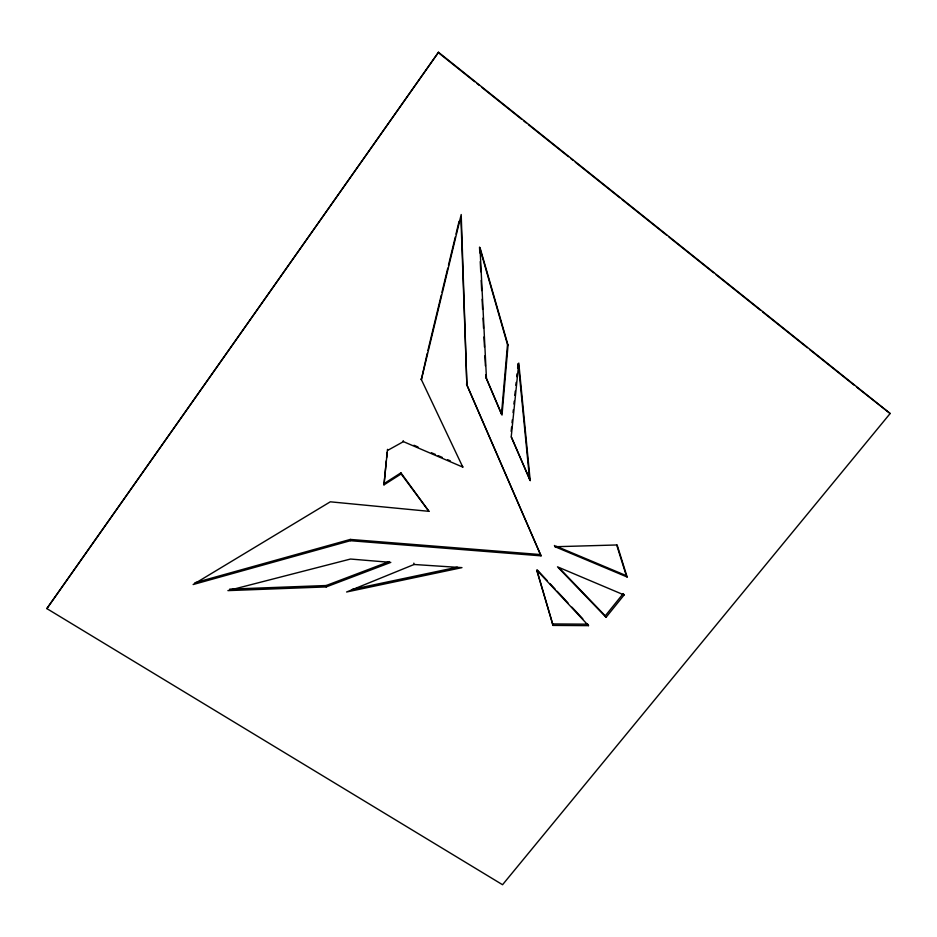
<?xml version="1.0" encoding="UTF-8"?>
<svg xmlns="http://www.w3.org/2000/svg" width="937" height="937" viewBox="0 0 937 937"><rect width="100%" height="100%" fill="white"/><g stroke="black" fill="none" stroke-linecap="round" stroke-linejoin="round"><path stroke-width="1.41" d="M326.193 586.925L390.799 562.387L350.52 559.038L227.914 590.615L326.193 586.925L326.217 585.52L389.288 561.568M479.92 248.516L507.503 344.523L501.494 414.166L485.987 377.517L485.846 374.613M486.455 378.325L479.99 247.544L508.041 345.238L502.009 415.079L485.987 377.517M511.145 431.371L511.59 427.049M512.024 422.728L512.316 419.858M513.054 412.655L513.347 409.774M513.944 404.023L514.237 401.141M514.823 395.391L515.268 391.069M515.854 385.306L516.146 382.437M516.732 376.674L517.037 373.793M517.622 368.042L518.056 363.72M383.83 483.738L400.931 472.845L401.141 473.935L383.983 484.862L386.278 460.817M386.583 457.947L387.204 452.22M383.983 484.862L387.508 449.35M400.931 472.845L428.923 511.321L330.304 501.81L193.139 584.536L350.344 540.708L541.059 555.852L466.872 384.873L461.203 214.526L421.334 379.743L427.225 353.366M427.904 350.52L441.268 295.143M441.948 292.297L447.769 268.158M448.46 265.323L455.312 236.92M455.991 234.086L459.083 221.308M46.85 608.593L438.493 52.273L890.15 413.51L502.548 884.727L46.85 608.593L438.493 52.273M606.063 617.307L605.267 615.855L623.246 593.578L624.089 594.972L606.063 617.307L557.503 566.838L624.089 594.972M387.672 450.381L403.425 441.632L462.796 467.106L462.409 466.04M414.084 564.484L346.585 591.997L461.964 567.635L414.084 564.484L413.838 563.149M194.955 582.732L350.297 539.431L540.45 554.563L541.059 555.852M352.218 589.385L457.326 567.201M229.694 589.139L326.217 585.52M555.079 546.74L617.132 544.959L627.134 577.005L555.079 546.74L554.423 545.463M552.408 623.937L587.78 624.171L588.506 625.647L553.053 625.412L536.737 570.317M555.746 546.025L626.291 575.658L627.134 577.005M413.978 445.251L418.007 446.984M431.465 452.758L435.506 454.492M438.188 455.651L442.229 457.385M447.605 459.692L450.299 460.84M890.15 413.51L856.5 387.028M438.141 52.472L474.719 81.73M477.003 83.557L479.287 85.384M481.583 87.211L521.581 119.21M523.865 121.037L526.161 122.864M528.445 124.691L568.454 156.678M570.738 158.505L573.022 160.332M575.306 162.171L619.884 197.812M622.168 199.64L666.757 235.292M669.041 237.12L713.619 272.772M715.903 274.6L760.481 310.252M762.765 312.08L807.343 347.721M809.638 349.548L854.216 385.201M558.874 567.611L605.267 615.855M537.323 570.001L547.22 580.624M550.183 583.81L555.137 589.115M557.117 591.247L567.998 602.924M571.945 607.176L582.826 618.865M588.506 625.647L536.936 570.27L553.053 625.412M507.503 344.523L508.041 345.238M401.141 473.935L428.923 511.321M511.274 437.017L530.19 480.564L518.782 363.052L511.239 436.665L530.19 480.564M460.887 217.103L466.872 384.873M421.053 378.923L462.796 467.106M466.462 384.041L540.45 554.563M616.733 545.088L626.291 575.658M403.215 440.636L403.425 441.632M518.348 363.732L529.604 479.463M479.521 247.122L479.814 252.92M480.236 261.61L480.74 271.753M481.173 280.444L481.677 290.587M482.11 299.278L482.614 309.421M483.047 318.111L483.551 328.255M483.972 336.945L484.476 347.088M484.909 355.779L485.413 365.922M350.297 539.431L350.344 540.708"/></g></svg>
